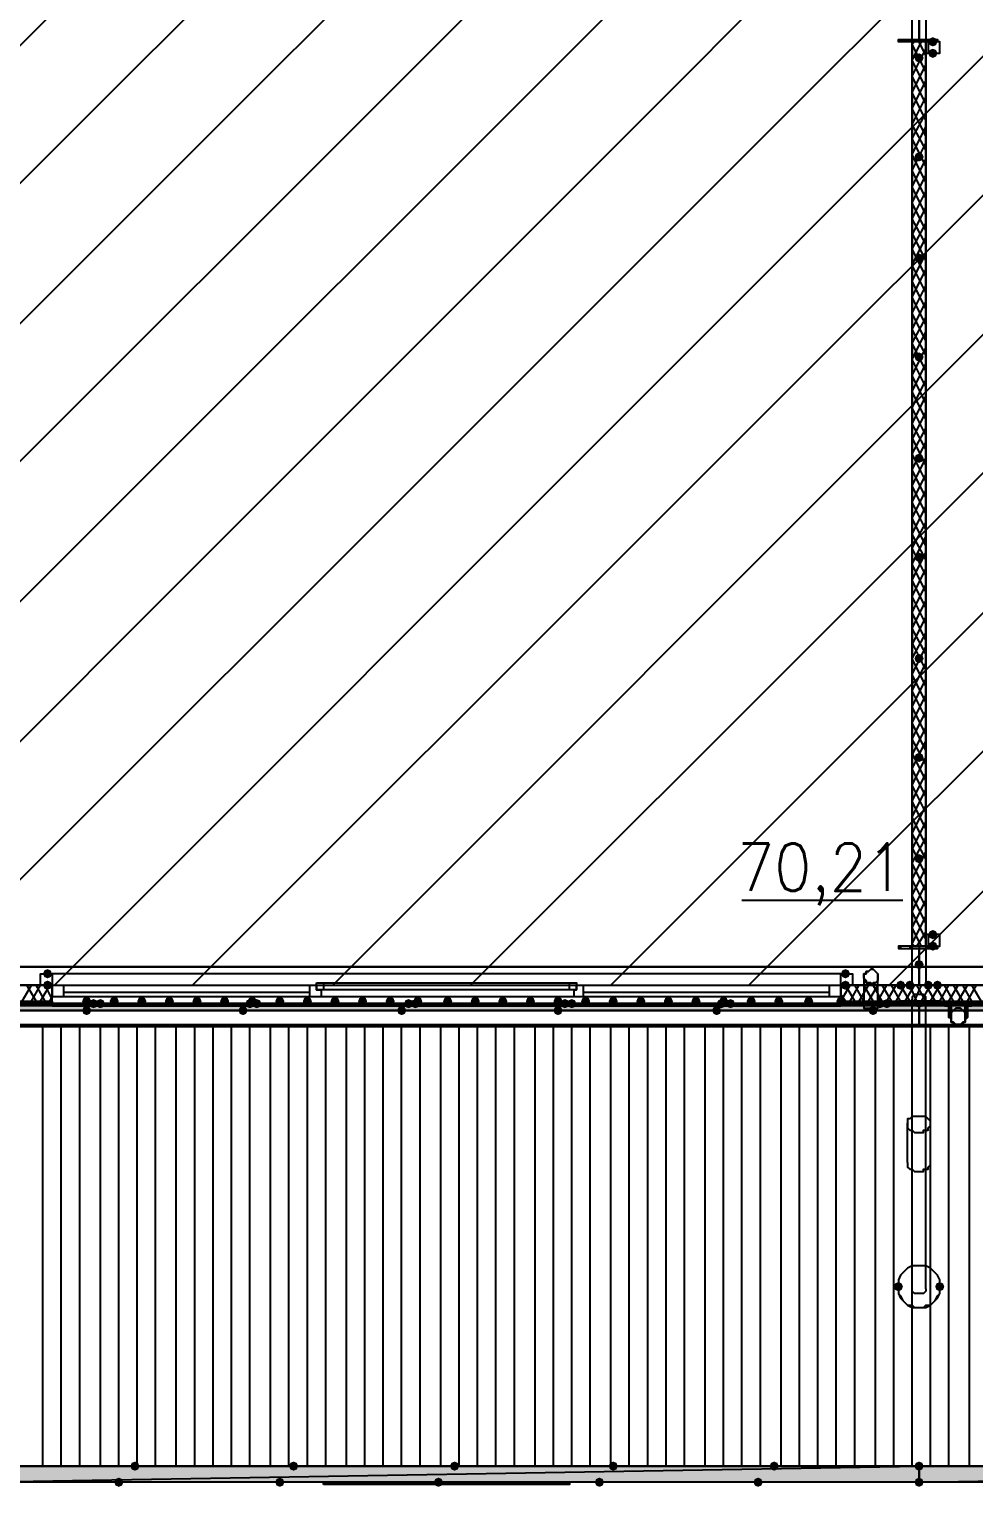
# Model space of a CAD drawing. Header units: millimetres. Extents: x 0 to 420, y 0 to 297.
# Drawn here: x 312.42 to 329.81, y 110.74 to 137.56 of the extents above; entities that cross this region are included whole.
import ezdxf

# ---------------------------------------------------------------- set-up
doc = ezdxf.new("R2010")
doc.units = ezdxf.units.MM
doc.layers.get('0').update_dxf_attribs({"linetype": 'CONTINUOUS'})
doc.styles.get("Standard").update_dxf_attribs({"font": 'STANDARD'})

msp = doc.modelspace()

# ---------------------------------------------------------------- hatches: boundary and pattern name
at = {"true_color": 0x000007}
for points in [[(329.141667, 137.329333), (329.116796, 137.269537), (329.057, 137.244667), (328.997204, 137.269537), (328.972333, 137.329333), (328.997204, 137.389129), (329.057, 137.414), (329.116796, 137.389129)], [(328.887667, 137.033), (328.862796, 136.973204), (328.803, 136.948333), (328.743204, 136.973204), (328.718333, 137.033), (328.743204, 137.092796), (328.803, 137.117667), (328.862796, 137.092796)], [(329.141667, 137.117667), (329.116796, 137.057871), (329.057, 137.033), (328.997204, 137.057871), (328.972333, 137.117667), (328.997204, 137.177462), (329.057, 137.202333), (329.116796, 137.177463)], [(328.887667, 135.212667), (328.862796, 135.152871), (328.803, 135.128), (328.743204, 135.152871), (328.718333, 135.212667), (328.743204, 135.272462), (328.803, 135.297333), (328.862796, 135.272463)], [(328.887667, 133.35), (328.862796, 133.290204), (328.803, 133.265333), (328.743204, 133.290204), (328.718333, 133.35), (328.743204, 133.409796), (328.803, 133.434667), (328.862796, 133.409796)], [(328.887667, 131.529667), (328.862796, 131.469871), (328.803, 131.445), (328.743204, 131.469871), (328.718333, 131.529667), (328.743204, 131.589462), (328.803, 131.614333), (328.862796, 131.589463)], [(328.887667, 129.667), (328.862796, 129.607204), (328.803, 129.582333), (328.743204, 129.607204), (328.718333, 129.667), (328.743204, 129.726796), (328.803, 129.751667), (328.862796, 129.726796)], [(328.887667, 127.846667), (328.862796, 127.786871), (328.803, 127.762), (328.743204, 127.786871), (328.718333, 127.846667), (328.743204, 127.906462), (328.803, 127.931333), (328.862796, 127.906463)], [(328.887667, 125.984), (328.862796, 125.924204), (328.803, 125.899333), (328.743204, 125.924204), (328.718333, 125.984), (328.743204, 126.043796), (328.803, 126.068667), (328.862796, 126.043796)], [(328.887667, 124.163667), (328.862796, 124.103871), (328.803, 124.079), (328.743204, 124.103871), (328.718333, 124.163667), (328.743204, 124.223462), (328.803, 124.248333), (328.862796, 124.223463)], [(328.887667, 122.301), (328.862796, 122.241204), (328.803, 122.216333), (328.743204, 122.241204), (328.718333, 122.301), (328.743204, 122.360796), (328.803, 122.385667), (328.862796, 122.360796)], [(329.141667, 120.904), (329.116796, 120.844204), (329.057, 120.819333), (328.997204, 120.844204), (328.972333, 120.904), (328.997204, 120.963796), (329.057, 120.988667), (329.116796, 120.963796)], [(329.141667, 120.692333), (329.116796, 120.632537), (329.057, 120.607667), (328.997204, 120.632537), (328.972333, 120.692333), (328.997204, 120.752129), (329.057, 120.777), (329.116796, 120.752129)], [(328.887667, 120.353667), (328.862796, 120.293871), (328.803, 120.269), (328.743204, 120.293871), (328.718333, 120.353667), (328.743204, 120.413462), (328.803, 120.438333), (328.862796, 120.413463)], [(312.843333, 120.184333), (312.818463, 120.124537), (312.758667, 120.099667), (312.698871, 120.124537), (312.674, 120.184333), (312.698871, 120.244129), (312.758667, 120.269), (312.818462, 120.244129)], [(327.533, 120.184333), (327.508129, 120.124537), (327.448333, 120.099667), (327.388537, 120.124537), (327.363667, 120.184333), (327.388537, 120.244129), (327.448333, 120.269), (327.508129, 120.244129)], [(312.843333, 119.972667), (312.818463, 119.912871), (312.758667, 119.888), (312.698871, 119.912871), (312.674, 119.972667), (312.698871, 120.032462), (312.758667, 120.057333), (312.818462, 120.032463)], [(327.533, 119.972667), (327.508129, 119.912871), (327.448333, 119.888), (327.388537, 119.912871), (327.363667, 119.972667), (327.388537, 120.032462), (327.448333, 120.057333), (327.508129, 120.032463)], [(328.549, 119.972667), (328.524129, 119.912871), (328.464333, 119.888), (328.404537, 119.912871), (328.379667, 119.972667), (328.404537, 120.032462), (328.464333, 120.057333), (328.524129, 120.032463)], [(328.718333, 119.972667), (328.693463, 119.912871), (328.633667, 119.888), (328.573871, 119.912871), (328.549, 119.972667), (328.573871, 120.032462), (328.633667, 120.057333), (328.693462, 120.032463)], [(329.057, 119.972667), (329.032129, 119.912871), (328.972333, 119.888), (328.912537, 119.912871), (328.887667, 119.972667), (328.912537, 120.032462), (328.972333, 120.057333), (329.032129, 120.032463)], [(329.226333, 119.972667), (329.201462, 119.912871), (329.141667, 119.888), (329.081871, 119.912871), (329.057, 119.972667), (329.081871, 120.032462), (329.141667, 120.057333), (329.201462, 120.032463)], [(313.563, 119.676333), (313.538129, 119.616537), (313.478333, 119.591667), (313.418537, 119.616537), (313.393667, 119.676333), (313.418537, 119.736129), (313.478333, 119.761), (313.538129, 119.736129)], [(314.071, 119.676333), (314.046129, 119.616537), (313.986333, 119.591667), (313.926537, 119.616537), (313.901667, 119.676333), (313.926537, 119.736129), (313.986333, 119.761), (314.046129, 119.736129)], [(314.579, 119.676333), (314.554129, 119.616537), (314.494333, 119.591667), (314.434537, 119.616537), (314.409667, 119.676333), (314.434537, 119.736129), (314.494333, 119.761), (314.554129, 119.736129)], [(315.087, 119.676333), (315.062129, 119.616537), (315.002333, 119.591667), (314.942538, 119.616537), (314.917667, 119.676333), (314.942537, 119.736129), (315.002333, 119.761), (315.062129, 119.736129)], [(315.595, 119.676333), (315.570129, 119.616537), (315.510333, 119.591667), (315.450538, 119.616537), (315.425667, 119.676333), (315.450537, 119.736129), (315.510333, 119.761), (315.570129, 119.736129)], [(316.103, 119.676333), (316.078129, 119.616537), (316.018333, 119.591667), (315.958538, 119.616537), (315.933667, 119.676333), (315.958537, 119.736129), (316.018333, 119.761), (316.078129, 119.736129)], [(316.611, 119.676333), (316.586129, 119.616537), (316.526333, 119.591667), (316.466537, 119.616537), (316.441667, 119.676333), (316.466537, 119.736129), (316.526333, 119.761), (316.586129, 119.736129)], [(317.119, 119.676333), (317.094129, 119.616537), (317.034333, 119.591667), (316.974538, 119.616537), (316.949667, 119.676333), (316.974537, 119.736129), (317.034333, 119.761), (317.094129, 119.736129)], [(317.627, 119.676333), (317.602129, 119.616537), (317.542333, 119.591667), (317.482538, 119.616537), (317.457667, 119.676333), (317.482537, 119.736129), (317.542333, 119.761), (317.602129, 119.736129)], [(318.135, 119.676333), (318.110129, 119.616537), (318.050333, 119.591667), (317.990538, 119.616537), (317.965667, 119.676333), (317.990537, 119.736129), (318.050333, 119.761), (318.110129, 119.736129)], [(318.643, 119.676333), (318.618129, 119.616537), (318.558333, 119.591667), (318.498538, 119.616537), (318.473667, 119.676333), (318.498537, 119.736129), (318.558333, 119.761), (318.618129, 119.736129)], [(319.151, 119.676333), (319.126129, 119.616537), (319.066333, 119.591667), (319.006537, 119.616537), (318.981667, 119.676333), (319.006537, 119.736129), (319.066333, 119.761), (319.126129, 119.736129)], [(319.659, 119.676333), (319.634129, 119.616537), (319.574333, 119.591667), (319.514537, 119.616537), (319.489667, 119.676333), (319.514537, 119.736129), (319.574333, 119.761), (319.634129, 119.736129)], [(320.209333, 119.676333), (320.184463, 119.616537), (320.124667, 119.591667), (320.064871, 119.616537), (320.04, 119.676333), (320.064871, 119.736129), (320.124667, 119.761), (320.184462, 119.736129)], [(320.717333, 119.676333), (320.692462, 119.616537), (320.632667, 119.591667), (320.572871, 119.616537), (320.548, 119.676333), (320.572871, 119.736129), (320.632667, 119.761), (320.692462, 119.736129)], [(321.225333, 119.676333), (321.200462, 119.616537), (321.140667, 119.591667), (321.080871, 119.616537), (321.056, 119.676333), (321.080871, 119.736129), (321.140667, 119.761), (321.200462, 119.736129)], [(321.733333, 119.676333), (321.708463, 119.616537), (321.648667, 119.591667), (321.588871, 119.616537), (321.564, 119.676333), (321.588871, 119.736129), (321.648667, 119.761), (321.708462, 119.736129)], [(322.241333, 119.676333), (322.216462, 119.616537), (322.156667, 119.591667), (322.096871, 119.616537), (322.072, 119.676333), (322.096871, 119.736129), (322.156667, 119.761), (322.216462, 119.736129)], [(322.749333, 119.676333), (322.724462, 119.616537), (322.664667, 119.591667), (322.604871, 119.616537), (322.58, 119.676333), (322.604871, 119.736129), (322.664667, 119.761), (322.724462, 119.736129)], [(323.257333, 119.676333), (323.232462, 119.616537), (323.172667, 119.591667), (323.112871, 119.616537), (323.088, 119.676333), (323.112871, 119.736129), (323.172667, 119.761), (323.232462, 119.736129)], [(323.765333, 119.676333), (323.740463, 119.616537), (323.680667, 119.591667), (323.620871, 119.616537), (323.596, 119.676333), (323.620871, 119.736129), (323.680667, 119.761), (323.740462, 119.736129)], [(324.273333, 119.676333), (324.248462, 119.616537), (324.188667, 119.591667), (324.128871, 119.616537), (324.104, 119.676333), (324.128871, 119.736129), (324.188667, 119.761), (324.248462, 119.736129)], [(324.781333, 119.676333), (324.756463, 119.616537), (324.696667, 119.591667), (324.636871, 119.616537), (324.612, 119.676333), (324.636871, 119.736129), (324.696667, 119.761), (324.756462, 119.736129)], [(325.289333, 119.676333), (325.264462, 119.616537), (325.204667, 119.591667), (325.144871, 119.616537), (325.12, 119.676333), (325.144871, 119.736129), (325.204667, 119.761), (325.264462, 119.736129)], [(325.797333, 119.676333), (325.772462, 119.616537), (325.712667, 119.591667), (325.652871, 119.616537), (325.628, 119.676333), (325.652871, 119.736129), (325.712667, 119.761), (325.772462, 119.736129)], [(326.305333, 119.676333), (326.280463, 119.616537), (326.220667, 119.591667), (326.160871, 119.616537), (326.136, 119.676333), (326.160871, 119.736129), (326.220667, 119.761), (326.280462, 119.736129)], [(326.855667, 119.676333), (326.830796, 119.616537), (326.771, 119.591667), (326.711204, 119.616537), (326.686333, 119.676333), (326.711204, 119.736129), (326.771, 119.761), (326.830796, 119.736129)], [(327.448333, 119.676333), (327.423463, 119.616537), (327.363667, 119.591667), (327.303871, 119.616537), (327.279, 119.676333), (327.303871, 119.736129), (327.363667, 119.761), (327.423462, 119.736129)], [(328.506667, 114.427), (328.481796, 114.367204), (328.422, 114.342333), (328.362204, 114.367204), (328.337333, 114.427), (328.362204, 114.486796), (328.422, 114.511667), (328.481796, 114.486796)], [(329.268667, 114.427), (329.243796, 114.367204), (329.184, 114.342333), (329.124204, 114.367204), (329.099333, 114.427), (329.124204, 114.486796), (329.184, 114.511667), (329.243796, 114.486796)]]:
    msp.add_hatch(color=0, dxfattribs=at).paths.add_polyline_path(points, flags=0)
h = msp.add_hatch(color=0, dxfattribs=at)
h.paths.add_polyline_path([(381.550333, 119.507), (119.507, 119.507), (381.550333, 119.634)], flags=0)
h.paths.add_polyline_path([(119.507, 119.507), (381.550333, 119.634), (119.507, 119.634)], flags=0)
at = {"true_color": 0x0000fe}
for points in [[(313.69, 119.634), (313.665129, 119.574204), (313.605333, 119.549333), (313.545538, 119.574204), (313.520667, 119.634), (313.545537, 119.693796), (313.605333, 119.718667), (313.665129, 119.693796)], [(313.817, 119.634), (313.792129, 119.574204), (313.732333, 119.549333), (313.672537, 119.574204), (313.647667, 119.634), (313.672537, 119.693796), (313.732333, 119.718667), (313.792129, 119.693796)], [(313.817, 119.634), (313.792129, 119.574204), (313.732333, 119.549333), (313.672537, 119.574204), (313.647667, 119.634), (313.672537, 119.693796), (313.732333, 119.718667), (313.792129, 119.693796)], [(316.568667, 119.634), (316.543796, 119.574204), (316.484, 119.549333), (316.424204, 119.574204), (316.399333, 119.634), (316.424204, 119.693796), (316.484, 119.718667), (316.543796, 119.693796)], [(316.695667, 119.634), (316.670796, 119.574204), (316.611, 119.549333), (316.551204, 119.574204), (316.526333, 119.634), (316.551204, 119.693796), (316.611, 119.718667), (316.670796, 119.693796)], [(316.695667, 119.634), (316.670796, 119.574204), (316.611, 119.549333), (316.551204, 119.574204), (316.526333, 119.634), (316.551204, 119.693796), (316.611, 119.718667), (316.670796, 119.693796)], [(319.489667, 119.634), (319.464796, 119.574204), (319.405, 119.549333), (319.345204, 119.574204), (319.320333, 119.634), (319.345204, 119.693796), (319.405, 119.718667), (319.464796, 119.693796)], [(319.616667, 119.634), (319.591796, 119.574204), (319.532, 119.549333), (319.472204, 119.574204), (319.447333, 119.634), (319.472204, 119.693796), (319.532, 119.718667), (319.591796, 119.693796)], [(319.616667, 119.634), (319.591796, 119.574204), (319.532, 119.549333), (319.472204, 119.574204), (319.447333, 119.634), (319.472204, 119.693796), (319.532, 119.718667), (319.591796, 119.693796)], [(322.368333, 119.634), (322.343462, 119.574204), (322.283667, 119.549333), (322.223871, 119.574204), (322.199, 119.634), (322.223871, 119.693796), (322.283667, 119.718667), (322.343462, 119.693796)], [(322.495333, 119.634), (322.470463, 119.574204), (322.410667, 119.549333), (322.350871, 119.574204), (322.326, 119.634), (322.350871, 119.693796), (322.410667, 119.718667), (322.470462, 119.693796)], [(322.495333, 119.634), (322.470463, 119.574204), (322.410667, 119.549333), (322.350871, 119.574204), (322.326, 119.634), (322.350871, 119.693796), (322.410667, 119.718667), (322.470462, 119.693796)], [(325.247, 119.634), (325.222129, 119.574204), (325.162333, 119.549333), (325.102538, 119.574204), (325.077667, 119.634), (325.102537, 119.693796), (325.162333, 119.718667), (325.222129, 119.693796)], [(325.416333, 119.634), (325.391462, 119.574204), (325.331667, 119.549333), (325.271871, 119.574204), (325.247, 119.634), (325.271871, 119.693796), (325.331667, 119.718667), (325.391462, 119.693796)], [(325.416333, 119.634), (325.391462, 119.574204), (325.331667, 119.549333), (325.271871, 119.574204), (325.247, 119.634), (325.271871, 119.693796), (325.331667, 119.718667), (325.391462, 119.693796)], [(328.168, 119.634), (328.143129, 119.574204), (328.083333, 119.549333), (328.023537, 119.574204), (327.998667, 119.634), (328.023537, 119.693796), (328.083333, 119.718667), (328.143129, 119.693796)], [(328.295, 119.634), (328.270129, 119.574204), (328.210333, 119.549333), (328.150538, 119.574204), (328.125667, 119.634), (328.150537, 119.693796), (328.210333, 119.718667), (328.270129, 119.693796)], [(328.295, 119.634), (328.270129, 119.574204), (328.210333, 119.549333), (328.150538, 119.574204), (328.125667, 119.634), (328.150537, 119.693796), (328.210333, 119.718667), (328.270129, 119.693796)], [(313.563, 119.507), (313.538129, 119.447204), (313.478333, 119.422333), (313.418537, 119.447204), (313.393667, 119.507), (313.418537, 119.566796), (313.478333, 119.591667), (313.538129, 119.566796)], [(316.441667, 119.507), (316.416796, 119.447204), (316.357, 119.422333), (316.297204, 119.447204), (316.272333, 119.507), (316.297204, 119.566796), (316.357, 119.591667), (316.416796, 119.566796)], [(319.362667, 119.507), (319.337796, 119.447204), (319.278, 119.422333), (319.218204, 119.447204), (319.193333, 119.507), (319.218204, 119.566796), (319.278, 119.591667), (319.337796, 119.566796)], [(322.241333, 119.507), (322.216462, 119.447204), (322.156667, 119.422333), (322.096871, 119.447204), (322.072, 119.507), (322.096871, 119.566796), (322.156667, 119.591667), (322.216462, 119.566796)], [(325.162333, 119.507), (325.137462, 119.447204), (325.077667, 119.422333), (325.017871, 119.447204), (324.993, 119.507), (325.017871, 119.566796), (325.077667, 119.591667), (325.137462, 119.566796)], [(328.041, 119.507), (328.016129, 119.447204), (327.956333, 119.422333), (327.896538, 119.447204), (327.871667, 119.507), (327.896537, 119.566796), (327.956333, 119.591667), (328.016129, 119.566796)], [(314.452, 111.125), (314.427129, 111.065204), (314.367333, 111.040333), (314.307538, 111.065204), (314.282667, 111.125), (314.307537, 111.184796), (314.367333, 111.209667), (314.427129, 111.184796)], [(317.373, 111.125), (317.348129, 111.065204), (317.288333, 111.040333), (317.228538, 111.065204), (317.203667, 111.125), (317.228537, 111.184796), (317.288333, 111.209667), (317.348129, 111.184796)], [(320.336333, 111.125), (320.311462, 111.065204), (320.251667, 111.040333), (320.191871, 111.065204), (320.167, 111.125), (320.191871, 111.184796), (320.251667, 111.209667), (320.311462, 111.184796)], [(323.257333, 111.125), (323.232462, 111.065204), (323.172667, 111.040333), (323.112871, 111.065204), (323.088, 111.125), (323.112871, 111.184796), (323.172667, 111.209667), (323.232462, 111.184796)], [(326.220667, 111.125), (326.195796, 111.065204), (326.136, 111.040333), (326.076204, 111.065204), (326.051333, 111.125), (326.076204, 111.184796), (326.136, 111.209667), (326.195796, 111.184796)], [(328.887667, 111.125), (328.862796, 111.065204), (328.803, 111.040333), (328.743204, 111.065204), (328.718333, 111.125), (328.743204, 111.184796), (328.803, 111.209667), (328.862796, 111.184796)], [(328.887667, 111.125), (328.862796, 111.065204), (328.803, 111.040333), (328.743204, 111.065204), (328.718333, 111.125), (328.743204, 111.184796), (328.803, 111.209667), (328.862796, 111.184796)], [(314.155667, 110.828667), (314.130796, 110.768871), (314.071, 110.744), (314.011204, 110.768871), (313.986333, 110.828667), (314.011204, 110.888462), (314.071, 110.913333), (314.130796, 110.888463)], [(317.119, 110.828667), (317.094129, 110.768871), (317.034333, 110.744), (316.974538, 110.768871), (316.949667, 110.828667), (316.974537, 110.888462), (317.034333, 110.913333), (317.094129, 110.888463)], [(320.04, 110.828667), (320.015129, 110.768871), (319.955333, 110.744), (319.895538, 110.768871), (319.870667, 110.828667), (319.895537, 110.888462), (319.955333, 110.913333), (320.015129, 110.888463)], [(323.003333, 110.828667), (322.978462, 110.768871), (322.918667, 110.744), (322.858871, 110.768871), (322.834, 110.828667), (322.858871, 110.888462), (322.918667, 110.913333), (322.978462, 110.888463)], [(325.924333, 110.828667), (325.899462, 110.768871), (325.839667, 110.744), (325.779871, 110.768871), (325.755, 110.828667), (325.779871, 110.888462), (325.839667, 110.913333), (325.899462, 110.888463)], [(328.887667, 110.828667), (328.862796, 110.768871), (328.803, 110.744), (328.743204, 110.768871), (328.718333, 110.828667), (328.743204, 110.888462), (328.803, 110.913333), (328.862796, 110.888463)]]:
    msp.add_hatch(color=0, dxfattribs=at).paths.add_polyline_path(points, flags=0)
at = {"true_color": 0x000007}
h = msp.add_hatch(color=0, dxfattribs=at)
h.paths.add_polyline_path([(328.803, 110.828667), (311.404, 110.828667), (328.803, 111.125)], flags=0)
h.paths.add_polyline_path([(311.404, 110.828667), (328.803, 111.125), (311.404, 111.125)], flags=0)
h = msp.add_hatch(color=0, dxfattribs=at)
h.paths.add_polyline_path([(346.202, 110.828667), (328.803, 110.828667), (346.202, 111.125)], flags=0)
h.paths.add_polyline_path([(328.803, 110.828667), (346.202, 111.125), (328.803, 111.125)], flags=0)

# ---------------------------------------------------------------- linework, layer by layer
at = {"color": 0, "true_color": 0x000007}
for points in [[(392.938, 236.601), (258.868333, 236.601), (258.868333, 205.613), (242.189, 205.613), (242.189, 236.601), (108.161667, 236.601), (108.161667, 119.972667), (242.189, 119.972667), (242.189, 150.960667), (258.868333, 150.960667), (258.868333, 119.972667), (392.938, 119.972667)], [(242.189, 236.262333), (242.189, 205.613), (258.868333, 205.613), (258.868333, 236.262333), (392.557, 236.262333), (392.557, 120.311333), (258.868333, 120.311333), (258.868333, 150.960667), (242.189, 150.960667), (242.189, 120.311333), (108.500333, 120.311333), (108.500333, 236.262333)], [(329.141667, 137.329333), (328.422, 137.329333), (328.422, 137.371667), (328.803, 137.371667), (328.803, 138.049), (328.422, 138.049), (329.141667, 138.049), (328.803, 138.049), (328.803, 137.371667), (329.141667, 137.371667)], [(328.676, 137.329333), (328.676, 120.692333), (328.93, 120.692333), (328.93, 137.329333)], [(329.184, 137.329333), (328.972333, 137.329333), (328.972333, 137.117667), (329.184, 137.117667), (329.184, 137.329333), (328.93, 137.329333), (328.93, 137.117667), (329.184, 137.117667)], [(329.141667, 120.692333), (328.422, 120.692333), (328.422, 120.65), (328.803, 120.65), (328.803, 119.972667), (328.422, 119.972667), (329.141667, 119.972667), (328.803, 119.972667), (328.803, 120.65), (329.141667, 120.65)], [(329.184, 120.904), (328.972333, 120.904), (328.972333, 120.692333), (329.184, 120.692333), (329.184, 120.904), (328.93, 120.904), (328.93, 120.692333), (329.184, 120.692333)], [(312.631667, 120.184333), (312.843333, 120.184333), (312.843333, 119.972667), (312.631667, 119.972667), (312.631667, 120.184333), (312.843333, 120.184333), (312.843333, 119.972667), (312.631667, 119.972667)], [(327.363667, 120.184333), (327.575333, 120.184333), (327.575333, 119.972667), (327.363667, 119.972667), (327.363667, 120.184333), (327.575333, 120.184333), (327.575333, 119.972667), (327.363667, 119.972667)], [(327.787, 120.142), (327.787, 120.184333), (327.829333, 120.184333), (327.829333, 120.226667), (327.871667, 120.226667), (327.914, 120.269), (327.956333, 120.269), (327.998667, 120.226667), (328.041, 120.184333), (328.041, 120.142), (328.041, 120.099667), (328.041, 120.057333), (327.998667, 120.015), (327.956333, 120.015), (327.956333, 119.972667), (327.914, 119.972667), (327.914, 120.015), (327.871667, 120.015), (327.829333, 120.015), (327.829333, 120.057333), (327.787, 120.099667), (327.787, 120.142), (327.787, 120.099667), (327.829333, 120.057333), (327.829333, 120.015), (327.871667, 120.015), (327.914, 120.015), (327.914, 119.972667), (327.956333, 119.972667), (327.956333, 120.015), (327.998667, 120.015), (328.041, 120.057333), (328.041, 120.099667), (328.041, 120.142), (328.041, 120.184333), (327.998667, 120.226667), (327.956333, 120.269), (327.914, 120.269), (327.871667, 120.226667), (327.829333, 120.226667), (327.829333, 120.184333), (327.787, 120.184333)], [(328.041, 120.142), (328.041, 120.184333), (327.998667, 120.226667), (327.956333, 120.269), (327.914, 120.269), (327.871667, 120.226667), (327.829333, 120.226667), (327.829333, 120.184333), (327.787, 120.184333), (327.787, 120.142), (327.787, 120.099667), (327.829333, 120.057333), (327.829333, 120.015), (327.871667, 120.015), (327.914, 120.015), (327.914, 119.972667), (327.956333, 119.972667), (327.956333, 120.015), (327.998667, 120.015), (328.041, 120.057333), (328.041, 120.099667)], [(312.843333, 119.972667), (312.843333, 119.761)], [(317.711667, 120.015), (317.838667, 120.015), (317.838667, 119.888), (317.711667, 119.888)], [(322.495333, 119.888), (322.368333, 119.888), (322.368333, 120.015), (322.495333, 120.015)], [(327.363667, 119.972667), (327.363667, 119.761)], [(381.550333, 119.507), (119.507, 119.507), (381.550333, 119.634)], [(119.507, 119.507), (381.550333, 119.634), (119.507, 119.634)], [(328.845333, 119.803333), (328.803, 119.803333), (328.760667, 119.803333), (328.718333, 119.803333), (328.676, 119.761), (328.676, 119.718667), (328.676, 119.676333), (328.676, 119.634), (328.718333, 119.634), (328.760667, 119.591667), (328.803, 119.591667), (328.845333, 119.591667), (328.887667, 119.634), (328.93, 119.634), (328.93, 119.676333), (328.93, 119.718667), (328.93, 119.761), (328.887667, 119.803333)], [(329.268667, 119.634), (329.268667, 119.591667), (329.353333, 119.591667), (329.353333, 119.38), (329.395667, 119.38), (329.395667, 119.337667), (329.395667, 119.295333), (329.438, 119.295333), (329.438, 119.253), (329.480333, 119.253), (329.522667, 119.253), (329.565, 119.253), (329.607333, 119.253), (329.607333, 119.295333), (329.649667, 119.295333), (329.649667, 119.337667), (329.692, 119.38), (329.692, 119.591667), (329.776667, 119.591667), (329.776667, 119.634), (329.649667, 119.634), (329.649667, 119.38), (329.649667, 119.337667), (329.649667, 119.295333), (329.607333, 119.295333), (329.607333, 119.253), (329.565, 119.253), (329.522667, 119.253), (329.480333, 119.253), (329.438, 119.253), (329.438, 119.295333), (329.395667, 119.295333), (329.395667, 119.337667), (329.395667, 119.38), (329.395667, 119.634), (329.268667, 119.634), (329.268667, 119.591667), (329.353333, 119.591667), (329.353333, 119.38), (329.395667, 119.38), (329.395667, 119.337667), (329.395667, 119.295333), (329.438, 119.295333), (329.438, 119.253), (329.480333, 119.253), (329.522667, 119.253), (329.565, 119.253), (329.607333, 119.253), (329.607333, 119.295333), (329.649667, 119.295333), (329.649667, 119.337667), (329.692, 119.38), (329.692, 119.591667), (329.776667, 119.591667), (329.776667, 119.634), (329.649667, 119.634), (329.649667, 119.38), (329.649667, 119.337667), (329.649667, 119.295333), (329.607333, 119.295333), (329.607333, 119.253), (329.565, 119.253), (329.522667, 119.253), (329.480333, 119.253), (329.438, 119.253), (329.438, 119.295333), (329.395667, 119.295333), (329.395667, 119.337667), (329.395667, 119.38), (329.395667, 119.634), (329.268667, 119.634), (329.395667, 119.634), (329.395667, 119.38), (329.395667, 119.337667), (329.395667, 119.295333), (329.438, 119.295333), (329.438, 119.253), (329.480333, 119.253), (329.522667, 119.253), (329.565, 119.253), (329.607333, 119.253), (329.607333, 119.295333), (329.649667, 119.295333), (329.649667, 119.337667), (329.649667, 119.38), (329.649667, 119.634), (329.776667, 119.634), (329.776667, 119.591667), (329.692, 119.591667), (329.692, 119.38), (329.649667, 119.337667), (329.649667, 119.295333), (329.607333, 119.295333), (329.607333, 119.253), (329.565, 119.253), (329.522667, 119.253), (329.480333, 119.253), (329.438, 119.253), (329.438, 119.295333), (329.395667, 119.295333), (329.395667, 119.337667), (329.395667, 119.38), (329.353333, 119.38), (329.353333, 119.591667), (329.268667, 119.591667)], [(328.803, 119.591667), (311.404, 119.591667), (311.404, 119.210667), (328.803, 119.210667)], [(327.787, 119.591667), (327.787, 119.549333), (327.829333, 119.549333), (327.871667, 119.549333), (327.914, 119.549333), (327.956333, 119.549333), (327.998667, 119.549333), (328.041, 119.549333), (328.041, 119.591667), (327.998667, 119.591667), (327.956333, 119.591667), (327.914, 119.591667), (327.871667, 119.591667), (327.829333, 119.591667)], [(346.202, 119.591667), (328.803, 119.591667), (328.803, 119.210667), (346.202, 119.210667)], [(329.395667, 119.38), (329.395667, 119.337667), (329.395667, 119.295333), (329.438, 119.295333), (329.480333, 119.253), (329.522667, 119.253), (329.565, 119.253), (329.607333, 119.295333), (329.649667, 119.295333), (329.649667, 119.337667), (329.649667, 119.38), (329.649667, 119.422333), (329.649667, 119.464667), (329.607333, 119.507), (329.565, 119.549333), (329.522667, 119.549333), (329.480333, 119.549333), (329.438, 119.507), (329.395667, 119.464667), (329.395667, 119.422333)], [(329.649667, 119.38), (329.649667, 119.422333), (329.649667, 119.464667), (329.607333, 119.507), (329.565, 119.549333), (329.522667, 119.549333), (329.480333, 119.549333), (329.438, 119.507), (329.395667, 119.464667), (329.395667, 119.422333), (329.395667, 119.38), (329.395667, 119.337667), (329.395667, 119.295333), (329.438, 119.295333), (329.480333, 119.253), (329.522667, 119.253), (329.565, 119.253), (329.607333, 119.295333), (329.649667, 119.295333), (329.649667, 119.337667)], [(381.550333, 111.675333), (381.550333, 111.125), (119.507, 111.125), (119.507, 111.675333), (119.507, 118.660333), (119.507, 119.253), (381.550333, 119.253), (381.550333, 118.660333)], [(328.845333, 117.559667), (328.803, 117.559667), (328.760667, 117.559667), (328.718333, 117.559667), (328.676, 117.559667), (328.633667, 117.517333), (328.591333, 117.517333), (328.591333, 117.475), (328.591333, 117.432667), (328.591333, 117.390333), (328.591333, 117.348), (328.633667, 117.305667), (328.676, 117.305667), (328.718333, 117.263333), (328.760667, 117.263333), (328.803, 117.263333), (328.845333, 117.263333), (328.887667, 117.263333), (328.887667, 117.305667), (328.93, 117.305667), (328.972333, 117.305667), (328.972333, 117.348), (329.014667, 117.390333), (329.014667, 117.432667), (329.014667, 117.475), (328.972333, 117.517333), (328.93, 117.559667), (328.887667, 117.559667)], [(328.887667, 114.808), (328.803, 114.808), (328.718333, 114.808), (328.676, 114.808), (328.591333, 114.765667), (328.549, 114.723333), (328.506667, 114.681), (328.464333, 114.638667), (328.422, 114.554), (328.422, 114.511667), (328.422, 114.427), (328.422, 114.384667), (328.422, 114.3), (328.464333, 114.257667), (328.506667, 114.173), (328.549, 114.130667), (328.591333, 114.088333), (328.676, 114.088333), (328.718333, 114.046), (328.803, 114.046), (328.887667, 114.046), (328.93, 114.088333), (329.014667, 114.088333), (329.057, 114.130667), (329.099333, 114.173), (329.141667, 114.257667), (329.184, 114.3), (329.184, 114.384667), (329.184, 114.427), (329.184, 114.511667), (329.184, 114.554), (329.141667, 114.638667), (329.099333, 114.681), (329.057, 114.723333), (329.014667, 114.765667), (328.93, 114.808)], [(363.558667, 111.125), (363.558667, 110.828667), (346.202, 110.828667), (346.202, 111.125), (346.202, 110.828667), (328.803, 110.828667), (328.803, 111.125), (328.803, 110.828667), (311.404, 110.828667), (311.404, 111.125), (311.404, 110.828667), (294.005, 110.828667), (294.005, 111.125), (276.648333, 111.125), (276.648333, 110.828667), (294.005, 110.828667), (294.005, 111.125), (311.404, 111.125), (328.803, 111.125), (346.202, 111.125)], [(328.803, 110.828667), (311.404, 110.828667), (328.803, 111.125)], [(311.404, 110.828667), (328.803, 111.125), (311.404, 111.125)], [(346.202, 110.828667), (328.803, 110.828667), (346.202, 111.125)], [(328.803, 110.828667), (346.202, 111.125), (328.803, 111.125)], [(317.838667, 110.786333), (317.838667, 110.828667), (322.368333, 110.828667), (322.368333, 110.786333)]]:
    msp.add_lwpolyline(points, close=True, dxfattribs=at)
at = {"color": 0, "true_color": 0x0000fe}
msp.add_lwpolyline([(242.189, 236.262333), (108.500333, 236.262333), (108.500333, 120.311333), (242.189, 120.311333), (242.189, 150.960667), (258.868333, 150.960667), (258.868333, 120.311333), (392.557, 120.311333), (392.557, 236.262333), (258.868333, 236.262333), (258.868333, 205.613), (242.189, 205.613)], close=True, dxfattribs=at)
at = {"color": 0, "true_color": 0x000004}
for points in [[(294.936334, 119.972666), (329.438, 154.431999)], [(297.476334, 119.972666), (331.978, 154.431999)], [(300.058667, 119.972666), (334.560334, 154.431999)], [(302.598667, 119.972666), (337.100334, 154.431999)], [(305.181, 119.972666), (339.682667, 154.431999)], [(307.763334, 119.972666), (342.222667, 154.431999)], [(310.303334, 119.972666), (344.805, 154.431999)], [(312.885667, 119.972666), (347.345, 154.431999)], [(315.425667, 119.972666), (349.927334, 154.431999)], [(318.008, 119.972666), (352.467334, 154.431999)], [(320.548, 119.972666), (355.049667, 154.431999)], [(323.130334, 119.972666), (357.589667, 154.431999)], [(325.670334, 119.972666), (360.172, 154.431999)], [(328.252667, 119.972666), (362.712, 154.431999)]]:
    msp.add_lwpolyline(points, dxfattribs=at)
at = {"color": 0, "true_color": 0x00002b}
for points in [[(311.573333, 119.972667), (328.676, 119.972667), (328.676, 154.432), (311.573333, 154.432)], [(328.93, 119.972667), (346.032667, 119.972667), (346.032667, 154.432), (328.93, 154.432)]]:
    msp.add_lwpolyline(points, close=True, dxfattribs=at)
at = {"color": 0, "true_color": 0x000007}
for points in [[(328.803, 137.329333), (328.803, 138.049)], [(328.464333, 137.329333), (328.464333, 137.371667)], [(328.633667, 137.329333), (328.633667, 137.371667)], [(328.676, 137.287), (328.718333, 137.329333)], [(328.676, 136.990667), (328.845333, 137.329333)], [(328.93, 137.075333), (328.803, 137.329333)], [(328.972333, 137.329333), (328.972333, 137.371667)], [(329.141667, 137.329333), (329.141667, 137.371667)], [(328.93, 136.779), (328.676, 137.287)], [(328.676, 136.694333), (328.93, 137.202333)], [(328.93, 136.482667), (328.676, 136.990667)], [(328.676, 136.398), (328.93, 136.906)], [(328.93, 136.186333), (328.676, 136.694333)], [(328.676, 136.101667), (328.93, 136.609667)], [(328.93, 135.89), (328.676, 136.398)], [(328.676, 135.805333), (328.93, 136.313333)], [(328.93, 135.593667), (328.676, 136.101667)], [(328.676, 135.551333), (328.93, 136.017)], [(328.93, 135.339667), (328.676, 135.805333)], [(328.676, 135.255), (328.93, 135.763)], [(328.93, 135.043333), (328.676, 135.551333)], [(328.676, 134.958667), (328.93, 135.466667)], [(328.93, 134.747), (328.676, 135.255)], [(328.676, 134.662333), (328.93, 135.170333)], [(328.93, 134.450667), (328.676, 134.958667)], [(328.676, 134.366), (328.93, 134.874)], [(328.93, 134.154333), (328.676, 134.662333)], [(328.676, 134.069667), (328.93, 134.577667)], [(328.93, 133.858), (328.676, 134.366)], [(328.676, 133.773333), (328.93, 134.281333)], [(328.93, 133.604), (328.676, 134.069667)], [(328.676, 133.519333), (328.93, 133.985)], [(328.93, 133.307667), (328.676, 133.815667)], [(328.676, 133.223), (328.93, 133.731)], [(328.93, 133.011333), (328.676, 133.519333)], [(328.676, 132.926667), (328.93, 133.434667)], [(328.93, 132.715), (328.676, 133.223)], [(328.676, 132.630333), (328.93, 133.138333)], [(328.93, 132.418667), (328.676, 132.926667)], [(328.676, 132.334), (328.93, 132.842)], [(328.93, 132.122333), (328.676, 132.630333)], [(328.676, 132.037667), (328.93, 132.545667)], [(328.93, 131.826), (328.676, 132.334)], [(328.676, 131.783667), (328.93, 132.249333)], [(328.93, 131.572), (328.676, 132.037667)], [(328.676, 131.487333), (328.93, 131.995333)], [(328.93, 131.275667), (328.676, 131.783667)], [(328.676, 131.191), (328.93, 131.699)], [(328.93, 130.979333), (328.676, 131.487333)], [(328.676, 130.894667), (328.93, 131.402667)], [(328.93, 130.683), (328.676, 131.191)], [(328.676, 130.598333), (328.93, 131.106333)], [(328.93, 130.386667), (328.676, 130.894667)], [(328.676, 130.302), (328.93, 130.81)], [(328.93, 130.090333), (328.676, 130.598333)], [(328.676, 130.005667), (328.93, 130.513667)], [(328.93, 129.836333), (328.676, 130.302)], [(328.676, 129.751667), (328.93, 130.217333)], [(328.93, 129.54), (328.676, 130.048)], [(328.676, 129.455333), (328.93, 129.963333)], [(328.93, 129.243667), (328.676, 129.751667)], [(328.676, 129.159), (328.93, 129.667)], [(328.93, 128.947333), (328.676, 129.455333)], [(328.676, 128.862667), (328.93, 129.370667)], [(328.93, 128.651), (328.676, 129.159)], [(328.676, 128.566333), (328.93, 129.074333)], [(328.93, 128.354667), (328.676, 128.862667)], [(328.676, 128.27), (328.93, 128.778)], [(328.93, 128.058333), (328.676, 128.566333)], [(328.676, 128.016), (328.93, 128.481667)], [(328.93, 127.804333), (328.676, 128.27)], [(328.676, 127.719667), (328.93, 128.227667)], [(328.93, 127.508), (328.676, 128.016)], [(328.676, 127.423333), (328.93, 127.931333)], [(328.93, 127.211667), (328.676, 127.719667)], [(328.676, 127.127), (328.93, 127.635)], [(328.93, 126.915333), (328.676, 127.423333)], [(328.676, 126.830667), (328.93, 127.338667)], [(328.93, 126.619), (328.676, 127.127)], [(328.676, 126.534333), (328.93, 127.042333)], [(328.93, 126.322667), (328.676, 126.830667)], [(328.676, 126.238), (328.93, 126.746)], [(328.93, 126.068667), (328.676, 126.534333)], [(328.676, 125.984), (328.93, 126.449667)], [(328.93, 125.772333), (328.676, 126.280333)], [(328.676, 125.687667), (328.93, 126.195667)], [(328.93, 125.476), (328.676, 125.984)], [(328.676, 125.391333), (328.93, 125.899333)], [(328.93, 125.179667), (328.676, 125.687667)], [(328.676, 125.095), (328.93, 125.603)], [(328.93, 124.883333), (328.676, 125.391333)], [(328.676, 124.798667), (328.93, 125.306667)], [(328.93, 124.587), (328.676, 125.095)], [(328.676, 124.502333), (328.93, 125.010333)], [(328.93, 124.290667), (328.676, 124.798667)], [(328.676, 124.206), (328.93, 124.714)], [(328.93, 124.036667), (328.676, 124.502333)], [(328.676, 123.952), (328.93, 124.46)], [(328.93, 123.740333), (328.676, 124.248333)], [(328.676, 123.655667), (328.93, 124.163667)], [(328.93, 123.444), (328.676, 123.952)], [(328.676, 123.359333), (328.93, 123.867333)], [(328.93, 123.147667), (328.676, 123.655667)], [(328.676, 123.063), (328.93, 123.571)], [(328.93, 122.851333), (328.676, 123.359333)], [(328.676, 122.766667), (328.93, 123.274667)], [(328.93, 122.555), (328.676, 123.063)], [(328.676, 122.470333), (328.93, 122.978333)], [(328.93, 122.301), (328.676, 122.766667)], [(328.676, 122.216333), (328.93, 122.682)], [(328.93, 122.004667), (328.676, 122.512667)], [(328.676, 121.92), (328.93, 122.428)], [(328.93, 121.708333), (328.676, 122.216333)], [(328.676, 121.623667), (328.93, 122.131667)], [(328.93, 121.412), (328.676, 121.92)], [(328.676, 121.327333), (328.93, 121.835333)], [(325.543333, 121.539), (328.506667, 121.539)], [(328.93, 121.115667), (328.676, 121.623667)], [(328.676, 121.031), (328.93, 121.539)], [(328.93, 120.819333), (328.676, 121.327333)], [(328.676, 120.734667), (328.93, 121.242667)], [(328.845333, 120.692333), (328.676, 121.031)], [(328.464333, 120.692333), (328.464333, 120.65)], [(328.633667, 120.692333), (328.633667, 120.65)], [(328.718333, 120.692333), (328.676, 120.734667)], [(328.760667, 120.692333), (328.93, 120.946333)], [(328.803, 120.692333), (328.803, 119.972667)], [(328.972333, 120.692333), (328.972333, 120.65)], [(329.141667, 120.692333), (329.141667, 120.65)], [(320.124667, 120.184333), (312.843333, 120.184333), (312.843333, 120.057333)], [(320.124667, 120.184333), (312.843333, 120.184333), (312.843333, 120.057333)], [(327.363667, 120.057333), (327.363667, 120.184333), (320.124667, 120.184333)], [(327.363667, 120.057333), (327.363667, 120.184333), (320.124667, 120.184333)], [(312.843333, 119.972667), (309.964667, 119.972667)], [(312.293, 119.676333), (312.462333, 119.972667)], [(312.547, 119.676333), (312.377667, 119.972667)], [(312.462333, 119.676333), (312.631667, 119.972667)], [(312.716333, 119.676333), (312.547, 119.972667)], [(312.631667, 119.676333), (312.801, 119.972667)], [(312.843333, 119.718667), (312.716333, 119.972667)], [(312.843333, 120.057333), (312.843333, 119.972667), (320.124667, 119.972667)], [(312.843333, 120.057333), (312.843333, 119.972667), (320.124667, 119.972667)], [(312.843333, 119.676333), (312.843333, 119.761), (312.843333, 119.972667)], [(312.843333, 119.972667), (327.363667, 119.972667)], [(312.843333, 119.972667), (313.055, 119.972667), (313.055, 119.761), (312.843333, 119.761)], [(313.055, 119.972667), (317.584667, 119.972667)], [(317.669333, 119.761), (317.584667, 119.761), (317.584667, 119.972667), (317.669333, 119.972667)], [(317.669333, 119.972667), (317.711667, 119.972667), (317.711667, 119.888), (317.796333, 119.888), (317.796333, 119.761), (317.669333, 119.761)], [(317.838667, 120.015), (322.368333, 120.015)], [(317.838667, 120.015), (322.368333, 120.015)], [(317.838667, 119.972667), (322.368333, 119.972667)], [(322.368333, 119.888), (317.838667, 119.888)], [(320.124667, 119.972667), (327.363667, 119.972667), (327.363667, 120.057333)], [(320.124667, 119.972667), (327.363667, 119.972667), (327.363667, 120.057333)], [(322.537667, 119.761), (322.453, 119.761), (322.453, 119.888), (322.495333, 119.888), (322.495333, 119.972667), (322.537667, 119.972667)], [(322.537667, 119.972667), (322.622333, 119.972667), (322.622333, 119.761), (322.537667, 119.761)], [(322.622333, 119.972667), (327.152, 119.972667)], [(327.363667, 119.761), (327.152, 119.761), (327.152, 119.972667), (327.363667, 119.972667)], [(327.363667, 119.930333), (327.363667, 119.972667)], [(327.363667, 119.676333), (327.533, 119.972667)], [(327.363667, 119.676333), (327.363667, 119.761), (327.363667, 119.972667)], [(330.242333, 119.972667), (327.363667, 119.972667)], [(327.617667, 119.676333), (327.448333, 119.972667)], [(327.533, 119.676333), (327.702333, 119.972667)], [(327.787, 119.676333), (327.617667, 119.972667)], [(327.702333, 119.676333), (327.871667, 119.972667)], [(327.787, 120.142), (327.787, 119.591667)], [(327.956333, 119.676333), (327.787, 119.972667)], [(327.871667, 119.676333), (328.041, 119.972667)], [(328.125667, 119.676333), (327.956333, 119.972667)], [(328.041, 119.591667), (328.041, 120.142)], [(328.041, 119.676333), (328.210333, 119.972667)], [(328.295, 119.676333), (328.125667, 119.972667)], [(328.210333, 119.676333), (328.379667, 119.972667)], [(328.464333, 119.676333), (328.295, 119.972667)], [(328.379667, 119.676333), (328.549, 119.972667)], [(328.633667, 119.676333), (328.464333, 119.972667)], [(328.549, 119.676333), (328.718333, 119.972667)], [(328.760667, 119.676333), (328.633667, 119.972667)], [(328.718333, 119.676333), (328.845333, 119.972667)], [(328.93, 119.676333), (328.760667, 119.972667)], [(328.845333, 119.676333), (329.014667, 119.972667)], [(329.099333, 119.676333), (328.93, 119.972667)], [(329.014667, 119.676333), (329.184, 119.972667)], [(329.268667, 119.676333), (329.099333, 119.972667)], [(329.184, 119.676333), (329.353333, 119.972667)], [(329.438, 119.676333), (329.268667, 119.972667)], [(329.353333, 119.676333), (329.522667, 119.972667)], [(329.607333, 119.676333), (329.438, 119.972667)], [(329.522667, 119.676333), (329.692, 119.972667)], [(329.776667, 119.676333), (329.607333, 119.972667)], [(329.692, 119.676333), (329.861333, 119.972667)], [(329.946, 119.676333), (329.776667, 119.972667)], [(381.846667, 119.634), (119.507, 119.634), (381.846667, 119.634), (119.507, 119.634)], [(381.550333, 119.634), (119.507, 119.634)], [(381.846667, 119.634), (381.550333, 119.634), (119.507, 119.634)], [(381.846667, 119.634), (119.507, 119.634), (119.507, 119.507)], [(309.964667, 119.676333), (312.843333, 119.676333)], [(312.801, 119.676333), (312.843333, 119.761)], [(312.843333, 119.676333), (312.843333, 119.761)], [(312.843333, 119.676333), (312.843333, 119.591667), (327.363667, 119.591667), (327.363667, 119.676333)], [(313.055, 119.845667), (317.584667, 119.845667)], [(317.584667, 119.761), (313.055, 119.761)], [(322.453, 119.761), (317.796333, 119.761)], [(322.622333, 119.845667), (327.152, 119.845667)], [(327.152, 119.761), (322.622333, 119.761)], [(327.448333, 119.676333), (327.363667, 119.803333)], [(327.363667, 119.676333), (327.363667, 119.761)], [(327.363667, 119.676333), (330.242333, 119.676333)], [(329.184, 119.591667), (329.184, 119.676333), (329.141667, 119.676333), (329.099333, 119.676333), (329.057, 119.676333), (329.014667, 119.676333), (328.93, 119.676333), (328.887667, 119.676333), (328.803, 119.676333), (328.718333, 119.676333), (328.676, 119.676333), (328.591333, 119.676333), (328.549, 119.676333), (328.506667, 119.676333), (328.464333, 119.676333), (328.422, 119.676333), (328.422, 119.591667)], [(328.676, 114.384667), (328.676, 119.718667)], [(328.93, 114.384667), (328.93, 119.718667)], [(119.507, 119.507), (381.550333, 119.507)], [(329.184, 119.591667), (329.141667, 119.591667), (329.099333, 119.591667), (329.057, 119.591667), (329.014667, 119.591667), (328.93, 119.591667), (328.887667, 119.591667), (328.803, 119.591667), (328.718333, 119.591667), (328.676, 119.591667), (328.591333, 119.591667), (328.549, 119.591667), (328.506667, 119.591667), (328.464333, 119.591667), (328.422, 119.591667)], [(328.591333, 116.713), (328.591333, 117.432667)], [(329.014667, 116.713), (329.014667, 117.432667)], [(328.591333, 116.713), (328.591333, 116.670667), (328.591333, 116.628333), (328.633667, 116.586), (328.676, 116.586), (328.718333, 116.543667), (328.760667, 116.543667), (328.803, 116.543667), (328.845333, 116.543667), (328.887667, 116.543667), (328.887667, 116.586), (328.93, 116.586), (328.972333, 116.586), (328.972333, 116.628333), (329.014667, 116.670667), (329.014667, 116.713)], [(328.422, 114.427), (328.422, 114.342333), (328.422, 114.3), (328.464333, 114.215333), (328.506667, 114.173), (328.549, 114.130667), (328.591333, 114.088333), (328.676, 114.046), (328.718333, 114.046), (328.803, 114.046), (328.887667, 114.046), (328.93, 114.046), (329.014667, 114.088333), (329.057, 114.130667), (329.099333, 114.173), (329.141667, 114.215333), (329.184, 114.3), (329.184, 114.342333), (329.184, 114.427)], [(328.93, 114.384667), (328.93, 114.342333), (328.887667, 114.3), (328.845333, 114.3), (328.803, 114.3), (328.760667, 114.3), (328.718333, 114.3), (328.676, 114.342333), (328.676, 114.384667)], [(328.803, 111.125), (311.404, 111.125)], [(346.202, 111.125), (328.803, 111.125)], [(322.368333, 110.828667), (322.368333, 110.786333), (317.838667, 110.786333)]]:
    msp.add_lwpolyline(points, dxfattribs=at)
at = {"color": 0, "true_color": 0x0000fd}
for points in [[(312.674, 111.125), (312.674, 119.253)], [(313.012667, 111.125), (313.012667, 119.253)], [(313.351333, 111.125), (313.351333, 119.253)], [(313.732333, 111.125), (313.732333, 119.253)], [(314.071, 111.125), (314.071, 119.253)], [(314.409667, 111.125), (314.409667, 119.253)], [(314.748333, 111.125), (314.748333, 119.253)], [(315.129333, 111.125), (315.129333, 119.253)], [(315.468, 111.125), (315.468, 119.253)], [(315.806667, 111.125), (315.806667, 119.253)], [(316.145333, 111.125), (316.145333, 119.253)], [(316.484, 111.125), (316.484, 119.253)], [(316.865, 111.125), (316.865, 119.253)], [(317.203667, 111.125), (317.203667, 119.253)], [(317.542333, 111.125), (317.542333, 119.253)], [(317.881, 111.125), (317.881, 119.253)], [(318.262, 111.125), (318.262, 119.253)], [(318.600667, 111.125), (318.600667, 119.253)], [(318.939333, 111.125), (318.939333, 119.253)], [(319.278, 111.125), (319.278, 119.253)], [(319.616667, 111.125), (319.616667, 119.253)], [(319.997667, 111.125), (319.997667, 119.253)], [(320.336333, 111.125), (320.336333, 119.253)], [(320.675, 111.125), (320.675, 119.253)], [(321.013667, 111.125), (321.013667, 119.253)], [(321.352333, 111.125), (321.352333, 119.253)], [(321.733333, 111.125), (321.733333, 119.253)], [(322.072, 111.125), (322.072, 119.253)], [(322.410667, 111.125), (322.410667, 119.253)], [(322.749333, 111.125), (322.749333, 119.253)], [(323.130333, 111.125), (323.130333, 119.253)], [(323.469, 111.125), (323.469, 119.253)], [(323.807667, 111.125), (323.807667, 119.253)], [(324.146333, 111.125), (324.146333, 119.253)], [(324.485, 111.125), (324.485, 119.253)], [(324.866, 111.125), (324.866, 119.253)], [(325.204667, 111.125), (325.204667, 119.253)], [(325.543333, 111.125), (325.543333, 119.253)], [(325.882, 111.125), (325.882, 119.253)], [(326.263, 111.125), (326.263, 119.253)], [(326.601667, 111.125), (326.601667, 119.253)], [(326.940333, 111.125), (326.940333, 119.253)], [(327.279, 111.125), (327.279, 119.253)], [(327.617667, 111.125), (327.617667, 119.253)], [(327.998667, 111.125), (327.998667, 119.253)], [(328.337333, 111.125), (328.337333, 119.253)], [(328.676, 111.125), (328.676, 119.253)], [(329.014667, 111.125), (329.014667, 119.253)], [(329.353333, 111.125), (329.353333, 119.253)], [(329.734333, 111.125), (329.734333, 119.253)]]:
    msp.add_lwpolyline(points, dxfattribs=at)

# ---------------------------------------------------------------- texts
at = {"color": 0, "true_color": 0x000007, "insert": (325.458653, 122.580366), "char_height": 0.872032, "width": 2.56764984, "attachment_point": 1}
msp.add_mtext('70,21', dxfattribs=at)

doc.saveas('drawing.dxf')
